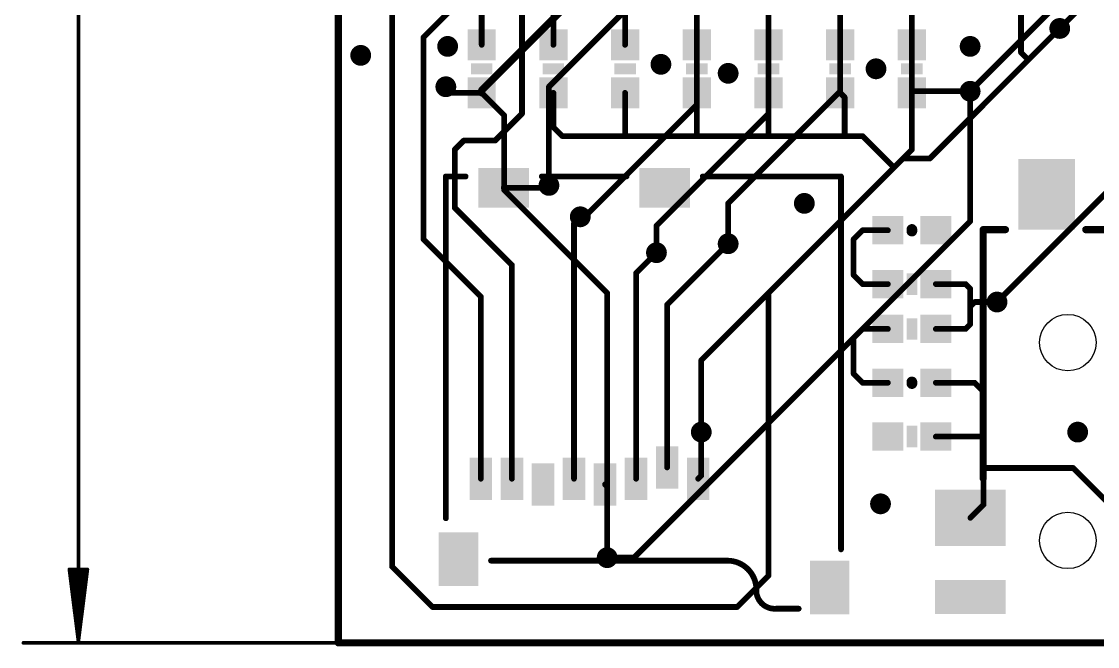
# Model space of a CAD drawing. Extents: x -11.6 to 46, y -5.8 to 74.7.
# Drawn here: x -11.22 to 26.9, y -0.13 to 21.99 of the extents above; entities that cross this region are included whole.
import ezdxf

# ---------------------------------------------------------------- set-up
doc = ezdxf.new("R2010")
doc.units = 0
for name, color, linetype in [('1', 12, 'CONTINUOUS'), ('16', 132, 'CONTINUOUS'), ('18', 110, 'CONTINUOUS'), ('20', 53, 'CONTINUOUS'), ('21', 41, 'CONTINUOUS'), ('47', 253, 'CONTINUOUS')]:
    doc.layers.add(name, color=color, linetype=linetype)

# ---------------------------------------------------------------- blocks, each defined once
blk = doc.blocks.new('RECT')
blk.add_solid([(-0.5, -0.5), (0.5, -0.5), (-0.5, 0.5), (0.5, 0.5)])
blk = doc.blocks.new('ROUNDV')
at = {"const_width": 0.5}
blk.add_lwpolyline([(0, -0.25, 1), (0, 0.25, 1), (0, -0.25)], format="xyb", dxfattribs=at)

msp = doc.modelspace()

# ---------------------------------------------------------------- linework, layer by layer
at = {"layer": '1'}
for points, const_width in [([(0, 0), (0, 63.5)], 0.254), ([(6.5088, 18.7325), (6.5088, 22.86)], 0.2032), ([(12.7, 22.86), (12.7, 21.17)], 0.2032), ([(24.1863, 22.86), (24.1863, 20.8987)], 0.2032), ([(1.905, 22.7013), (1.905, 2.6987)], 0.2032), ([(3.0163, 21.4313), (4.1275, 22.5425)], 0.2032), ([(5.08, 22.225), (5.08, 21.17)], 0.2032), ([(7.62, 22.3838), (7.62, 21.17)], 0.2032), ([(10.16, 22.3838), (10.16, 21.17)], 0.2032), ([(15.24, 22.225), (15.24, 21.17)], 0.2032), ([(17.78, 22.225), (17.78, 21.17)], 0.2032), ([(20.32, 21.17), (20.32, 22.3838)], 0.2032), ([(24.4475, 20.6375), (25.5587, 21.7488)], 0.2032), ([(3.0163, 14.2875), (3.0163, 21.4313)], 0.2032), ([(24.1863, 20.8987), (24.4475, 20.6375)], 0.2032), ([(20.955, 17.145), (24.4475, 20.6375)], 0.2032), ([(4.025, 19.47), (3.81, 19.685)], 0.2032), ([(5.08, 19.47), (4.025, 19.47)], 0.2032), ([(7.62, 19.47), (7.62, 18.2563)], 0.2032), ([(10.16, 19.47), (10.16, 17.9388)], 0.2032), ([(12.7, 19.47), (12.7, 17.9388)], 0.2032), ([(15.24, 19.47), (15.24, 17.9388)], 0.2032), ([(17.9388, 19.3113), (17.78, 19.47)], 0.2032), ([(22.3838, 19.5263), (20.32, 19.5263)], 0.2032), ([(20.32, 19.5263), (20.32, 19.47)], 0.2032), ([(17.9388, 19.3113), (17.9388, 17.9388)], 0.2032), ([(5.5563, 17.78), (6.5088, 18.7325)], 0.2032), ([(7.62, 18.2563), (7.9375, 17.9388)], 0.2032), ([(7.9375, 17.9388), (10.16, 17.9388)], 0.2032), ([(10.16, 17.9388), (12.7, 17.9388)], 0.2032), ([(12.7, 17.9388), (15.24, 17.9388)], 0.2032), ([(15.24, 17.9388), (17.9388, 17.9388)], 0.2032), ([(17.9388, 17.9388), (18.5738, 17.9388)], 0.2032), ([(18.5738, 17.9388), (19.685, 16.8275)], 0.2032), ([(4.1275, 17.4625), (4.445, 17.78)], 0.2032), ([(4.1275, 15.3988), (4.1275, 17.4625)], 0.2032), ([(4.445, 17.78), (5.5563, 17.78)], 0.2032), ([(19.685, 16.8275), (20.0025, 17.145)], 0.2032), ([(20.0025, 17.145), (20.955, 17.145)], 0.2032), ([(15.24, 12.3825), (19.685, 16.8275)], 0.2032), ([(5.86, 16.11), (7.3788, 16.11)], 0.2032), ([(7.3788, 16.11), (7.4613, 16.1925)], 0.2032), ([(6.15, 13.3763), (4.1275, 15.3988)], 0.2032), ([(8.35, 14.8588), (8.5725, 15.0813)], 0.2032), ([(8.35, 5.81), (8.35, 14.8588)], 0.2032), ([(18.2563, 14.2875), (18.5738, 14.605)], 0.2032), ([(18.5738, 14.605), (19.47, 14.605)], 0.2032), ([(5.05, 12.2538), (3.0163, 14.2875)], 0.2032), ([(11.65, 11.9675), (13.8113, 14.1288)], 0.2032), ([(18.2563, 13.0175), (18.2563, 14.2875)], 0.2032), ([(10.55, 13.09), (11.2713, 13.8113)], 0.2032), ([(6.15, 5.81), (6.15, 13.3763)], 0.2032), ([(10.55, 5.81), (10.55, 13.09)], 0.2032), ([(18.5738, 12.7), (18.2563, 13.0175)], 0.2032), ([(19.47, 12.7), (18.5738, 12.7)], 0.2032), ([(22.225, 12.7), (21.17, 12.7)], 0.2032), ([(22.3838, 12.5412), (22.225, 12.7)], 0.2032), ([(22.3838, 11.9063), (22.3838, 12.5412)], 0.2032), ([(5.05, 5.81), (5.05, 12.2538)], 0.2032), ([(15.24, 2.3813), (15.24, 12.3825)], 0.2032), ([(11.65, 6.21), (11.65, 11.9675)], 0.2032), ([(22.5425, 12.065), (22.3838, 11.9063)], 0.2032), ([(22.3838, 11.2713), (22.3838, 11.9063)], 0.2032), ([(23.3362, 12.065), (22.5425, 12.065)], 0.2032), ([(18.2563, 10.795), (18.5738, 11.1125)], 0.2032), ([(18.5738, 11.1125), (19.47, 11.1125)], 0.2032), ([(21.17, 11.1125), (22.225, 11.1125)], 0.2032), ([(22.225, 11.1125), (22.3838, 11.2713)], 0.2032), ([(18.2563, 9.525), (18.2563, 10.795)], 0.2032), ([(18.5738, 9.2075), (18.2563, 9.525)], 0.2032), ([(19.47, 9.2075), (18.5738, 9.2075)], 0.2032), ([(21.17, 9.2075), (22.5425, 9.2075)], 0.2032), ([(22.5425, 9.2075), (22.86, 8.89)], 0.2032), ([(22.86, 8.89), (22.86, 7.3025)], 0.2032), ([(12.8588, 7.4613), (12.8588, 5.9188)], 0.2032), ([(21.17, 7.3025), (22.86, 7.3025)], 0.2032), ([(22.86, 7.3025), (22.86, 6.1913)], 0.2032), ([(22.86, 6.1913), (22.86, 4.8925)], 0.2032), ([(26.035, 6.1913), (22.86, 6.1913)], 0.2032), ([(28.2575, 3.9688), (26.035, 6.1913)], 0.2032), ([(12.8588, 5.9188), (12.75, 5.81)], 0.2032), ([(9.525, 5.535), (9.45, 5.61)], 0.2032), ([(9.525, 3.0163), (9.525, 5.535)], 0.2032), ([(22.86, 4.8925), (22.3945, 4.427)], 0.2032), ([(1.905, 2.6987), (3.3338, 1.27)], 0.2032), ([(14.1288, 1.27), (15.24, 2.3813)], 0.2032), ([(3.3338, 1.27), (14.1288, 1.27)], 0.2032), ([(38.1, 0), (0, 0)], 0.254)]:
    msp.add_lwpolyline(points, dxfattribs=dict(at, const_width=const_width))
for points, const_width in [([(25.5947, 21.7128, 1), (25.5228, 21.7847)], 0.1016), ([(2.9803, 21.4672, 1), (3.0522, 21.3953)], 0.1016), ([(3.0671, 21.4313, 1), (2.9655, 21.4313)], 0.1016), ([(5.0292, 21.17, 1), (5.1308, 21.17)], 0.1016), ([(7.5692, 21.17, 1), (7.6708, 21.17)], 0.1016), ([(10.1092, 21.17, 1), (10.2108, 21.17)], 0.1016), ([(12.6492, 21.17, 1), (12.7508, 21.17)], 0.1016), ([(15.1892, 21.17, 1), (15.2908, 21.17)], 0.1016), ([(17.7292, 21.17, 1), (17.8308, 21.17)], 0.1016), ([(20.2692, 21.17, 1), (20.3708, 21.17)], 0.1016), ([(24.2222, 20.9347, 1), (24.1503, 20.8628)], 0.1016), ([(24.1355, 20.8987, 1), (24.237, 20.8987)], 0.1016), ([(24.4116, 20.6734, 1), (24.4834, 20.6016)], 0.1016), ([(24.4834, 20.6016, 1), (24.4116, 20.6734)], 0.1016), ([(24.4116, 20.6016, 1), (24.4834, 20.6734)], 0.1016), ([(3.8459, 19.7209, 1), (3.7741, 19.6491)], 0.1016), ([(4.025, 19.5208, 1), (4.025, 19.4192)], 0.1016), ([(3.9891, 19.4341, 1), (4.0609, 19.5059)], 0.1016), ([(5.08, 19.4192, 1), (5.08, 19.5208)], 0.1016), ([(7.6708, 19.47, 1), (7.5692, 19.47)], 0.1016), ([(10.2108, 19.47, 1), (10.1092, 19.47)], 0.1016), ([(12.7508, 19.47, 1), (12.6492, 19.47)], 0.1016), ([(15.2908, 19.47, 1), (15.1892, 19.47)], 0.1016), ([(17.8159, 19.5059, 1), (17.7441, 19.4341)], 0.1016), ([(20.3708, 19.5263, 1), (20.2692, 19.5263)], 0.1016), ([(20.2692, 19.47, 1), (20.3708, 19.47)], 0.1016), ([(20.32, 19.577, 1), (20.32, 19.4755)], 0.1016), ([(22.3838, 19.4755, 1), (22.3838, 19.577)], 0.1016), ([(17.9896, 19.3113, 1), (17.888, 19.3113)], 0.1016), ([(17.9028, 19.2753, 1), (17.9747, 19.3472)], 0.1016), ([(6.458, 18.7325, 1), (6.5595, 18.7325)], 0.1016), ([(6.5447, 18.6966, 1), (6.4728, 18.7684)], 0.1016), ([(7.6559, 18.2922, 1), (7.5841, 18.2203)], 0.1016), ([(7.5692, 18.2563, 1), (7.6708, 18.2563)], 0.1016), ([(7.9375, 17.9896, 1), (7.9375, 17.888)], 0.1016), ([(7.9016, 17.9028, 1), (7.9734, 17.9747)], 0.1016), ([(10.16, 17.9896, 1), (10.16, 17.888)], 0.1016), ([(10.1092, 17.9388, 1), (10.2108, 17.9388)], 0.1016), ([(10.16, 17.888, 1), (10.16, 17.9896)], 0.1016), ([(12.7, 17.9896, 1), (12.7, 17.888)], 0.1016), ([(12.6492, 17.9388, 1), (12.7508, 17.9388)], 0.1016), ([(12.7, 17.888, 1), (12.7, 17.9896)], 0.1016), ([(15.24, 17.9896, 1), (15.24, 17.888)], 0.1016), ([(15.1892, 17.9388, 1), (15.2908, 17.9388)], 0.1016), ([(15.24, 17.888, 1), (15.24, 17.9896)], 0.1016), ([(17.9388, 17.9896, 1), (17.9388, 17.888)], 0.1016), ([(17.888, 17.9388, 1), (17.9896, 17.9388)], 0.1016), ([(17.9388, 17.888, 1), (17.9388, 17.9896)], 0.1016), ([(18.6097, 17.9747, 1), (18.5378, 17.9028)], 0.1016), ([(18.5738, 17.888, 1), (18.5738, 17.9896)], 0.1016), ([(4.1783, 17.4625, 1), (4.0767, 17.4625)], 0.1016), ([(4.0916, 17.4984, 1), (4.1634, 17.4266)], 0.1016), ([(4.445, 17.8308, 1), (4.445, 17.7292)], 0.1016), ([(4.4809, 17.7441, 1), (4.4091, 17.8159)], 0.1016), ([(5.5203, 17.8159, 1), (5.5922, 17.7441)], 0.1016), ([(5.5563, 17.7292, 1), (5.5563, 17.8308)], 0.1016), ([(20.0025, 17.1958, 1), (20.0025, 17.0942)], 0.1016), ([(20.0384, 17.1091, 1), (19.9666, 17.1809)], 0.1016), ([(20.9191, 17.1809, 1), (20.9909, 17.1091)], 0.1016), ([(20.955, 17.0942, 1), (20.955, 17.1958)], 0.1016), ([(19.6491, 16.8634, 1), (19.7209, 16.7916)], 0.1016), ([(19.7209, 16.7916, 1), (19.6491, 16.8634)], 0.1016), ([(19.6491, 16.7916, 1), (19.7209, 16.8634)], 0.1016), ([(5.86, 16.1608, 1), (5.86, 16.0592)], 0.1016), ([(7.3428, 16.1459, 1), (7.4147, 16.0741)], 0.1016), ([(7.3788, 16.0592, 1), (7.3788, 16.1608)], 0.1016), ([(7.4972, 16.1566, 1), (7.4253, 16.2284)], 0.1016), ([(4.1634, 15.4347, 1), (4.0916, 15.3628)], 0.1016), ([(4.0767, 15.3988, 1), (4.1783, 15.3988)], 0.1016), ([(8.4008, 14.8588, 1), (8.2992, 14.8588)], 0.1016), ([(8.3141, 14.8947, 1), (8.3859, 14.8228)], 0.1016), ([(8.6084, 15.0453, 1), (8.5366, 15.1172)], 0.1016), ([(18.5738, 14.6558, 1), (18.5738, 14.5542)], 0.1016), ([(18.6097, 14.5691, 1), (18.5378, 14.6409)], 0.1016), ([(19.47, 14.5542, 1), (19.47, 14.6558)], 0.1016), ([(3.0522, 14.3234, 1), (2.9803, 14.2516)], 0.1016), ([(2.9655, 14.2875, 1), (3.0671, 14.2875)], 0.1016), ([(13.8472, 14.0928, 1), (13.7753, 14.1647)], 0.1016), ([(18.2203, 14.3234, 1), (18.2922, 14.2516)], 0.1016), ([(18.3071, 14.2875, 1), (18.2055, 14.2875)], 0.1016), ([(11.3072, 13.7753, 1), (11.2353, 13.8472)], 0.1016), ([(6.2008, 13.3763, 1), (6.0992, 13.3763)], 0.1016), ([(6.1141, 13.3403, 1), (6.1859, 13.4122)], 0.1016), ([(10.6008, 13.09, 1), (10.4992, 13.09)], 0.1016), ([(10.5141, 13.1259, 1), (10.5859, 13.0541)], 0.1016), ([(18.2922, 13.0534, 1), (18.2203, 12.9816)], 0.1016), ([(18.2055, 13.0175, 1), (18.3071, 13.0175)], 0.1016), ([(18.5738, 12.7508, 1), (18.5738, 12.6492)], 0.1016), ([(18.5378, 12.6641, 1), (18.6097, 12.7359)], 0.1016), ([(19.47, 12.6492, 1), (19.47, 12.7508)], 0.1016), ([(21.17, 12.7508, 1), (21.17, 12.6492)], 0.1016), ([(22.2609, 12.7359, 1), (22.1891, 12.6641)], 0.1016), ([(22.225, 12.6492, 1), (22.225, 12.7508)], 0.1016), ([(22.4346, 12.5412, 1), (22.333, 12.5412)], 0.1016), ([(22.3478, 12.5053, 1), (22.4197, 12.5772)], 0.1016), ([(5.1008, 12.2538, 1), (4.9992, 12.2538)], 0.1016), ([(5.0141, 12.2178, 1), (5.0859, 12.2897)], 0.1016), ([(15.2908, 12.3825, 1), (15.1892, 12.3825)], 0.1016), ([(15.2041, 12.4184, 1), (15.2759, 12.3466)], 0.1016), ([(11.7008, 11.9675, 1), (11.5992, 11.9675)], 0.1016), ([(11.6141, 12.0034, 1), (11.6859, 11.9316)], 0.1016), ([(22.3478, 11.9422, 1), (22.4197, 11.8703)], 0.1016), ([(22.4346, 11.9063, 1), (22.333, 11.9063)], 0.1016), ([(22.333, 11.9063, 1), (22.4346, 11.9063)], 0.1016), ([(22.5425, 12.1158, 1), (22.5425, 12.0142)], 0.1016), ([(22.5784, 12.0291, 1), (22.5066, 12.1009)], 0.1016), ([(23.3362, 12.0142, 1), (23.3362, 12.1158)], 0.1016), ([(18.5738, 11.1633, 1), (18.5738, 11.0617)], 0.1016), ([(18.6097, 11.0766, 1), (18.5378, 11.1484)], 0.1016), ([(19.47, 11.0617, 1), (19.47, 11.1633)], 0.1016), ([(21.17, 11.1633, 1), (21.17, 11.0617)], 0.1016), ([(22.1891, 11.1484, 1), (22.2609, 11.0766)], 0.1016), ([(22.225, 11.0617, 1), (22.225, 11.1633)], 0.1016), ([(22.333, 11.2713, 1), (22.4346, 11.2713)], 0.1016), ([(22.4197, 11.2353, 1), (22.3478, 11.3072)], 0.1016), ([(18.2203, 10.8309, 1), (18.2922, 10.7591)], 0.1016), ([(18.3071, 10.795, 1), (18.2055, 10.795)], 0.1016), ([(18.2922, 9.5609, 1), (18.2203, 9.4891)], 0.1016), ([(18.2055, 9.525, 1), (18.3071, 9.525)], 0.1016), ([(18.5738, 9.2583, 1), (18.5738, 9.1567)], 0.1016), ([(18.5378, 9.1716, 1), (18.6097, 9.2434)], 0.1016), ([(19.47, 9.1567, 1), (19.47, 9.2583)], 0.1016), ([(21.17, 9.2583, 1), (21.17, 9.1567)], 0.1016), ([(22.5784, 9.2434, 1), (22.5066, 9.1716)], 0.1016), ([(22.5425, 9.1567, 1), (22.5425, 9.2583)], 0.1016), ([(22.9108, 8.89, 1), (22.8092, 8.89)], 0.1016), ([(22.8241, 8.8541, 1), (22.8959, 8.9259)], 0.1016), ([(12.9096, 7.4613, 1), (12.8079, 7.4613)], 0.1016), ([(21.17, 7.3533, 1), (21.17, 7.2517)], 0.1016), ([(22.9108, 7.3025, 1), (22.8092, 7.3025)], 0.1016), ([(22.8092, 7.3025, 1), (22.9108, 7.3025)], 0.1016), ([(22.86, 7.2517, 1), (22.86, 7.3533)], 0.1016), ([(11.5992, 6.21, 1), (11.7008, 6.21)], 0.1016), ([(22.9108, 6.1913, 1), (22.8092, 6.1913)], 0.1016), ([(22.86, 6.242, 1), (22.86, 6.1405)], 0.1016), ([(22.8092, 6.1913, 1), (22.9108, 6.1913)], 0.1016), ([(26.0709, 6.2272, 1), (25.9991, 6.1553)], 0.1016), ([(26.035, 6.1405, 1), (26.035, 6.242)], 0.1016), ([(4.9992, 5.81, 1), (5.1008, 5.81)], 0.1016), ([(6.0992, 5.81, 1), (6.2008, 5.81)], 0.1016), ([(8.2992, 5.81, 1), (8.4008, 5.81)], 0.1016), ([(10.4992, 5.81, 1), (10.6008, 5.81)], 0.1016), ([(12.7141, 5.8459, 1), (12.7859, 5.7741)], 0.1016), ([(12.8079, 5.9188, 1), (12.9096, 5.9188)], 0.1016), ([(12.8947, 5.8828, 1), (12.8228, 5.9547)], 0.1016), ([(9.4859, 5.6459, 1), (9.4141, 5.5741)], 0.1016), ([(9.5758, 5.535, 1), (9.4742, 5.535)], 0.1016), ([(9.4891, 5.4991, 1), (9.5609, 5.5709)], 0.1016), ([(22.8959, 4.8566, 1), (22.8241, 4.9284)], 0.1016), ([(22.8092, 4.8925, 1), (22.9108, 4.8925)], 0.1016), ([(22.3586, 4.4629, 1), (22.4304, 4.3911)], 0.1016), ([(9.4742, 3.0163, 1), (9.5758, 3.0163)], 0.1016), ([(1.9409, 2.7347, 1), (1.8691, 2.6628)], 0.1016), ([(1.8542, 2.6987, 1), (1.9558, 2.6987)], 0.1016), ([(15.1892, 2.3813, 1), (15.2908, 2.3813)], 0.1016), ([(15.2759, 2.3453, 1), (15.2041, 2.4172)], 0.1016), ([(3.3338, 1.3208, 1), (3.3338, 1.2192)], 0.1016), ([(3.2978, 1.2341, 1), (3.3697, 1.3059)], 0.1016), ([(14.0928, 1.3059, 1), (14.1647, 1.2341)], 0.1016), ([(14.1288, 1.2192, 1), (14.1288, 1.3208)], 0.1016), ([(0, 0.0635, 1), (0, -0.0635)], 0.127), ([(-0.0635, 0, 1), (0.0635, 0)], 0.127)]:
    msp.add_lwpolyline(points, format="xyb", dxfattribs=dict(at, const_width=const_width))
at = {"layer": '16'}
for points, const_width in [([(0, 0), (0, 63.5)], 0.254), ([(26.035, 23.1775), (22.3838, 19.5263)], 0.2032), ([(12.7, 19.05), (12.7, 22.86)], 0.2032), ([(5.08, 19.558), (8.128, 22.606)], 0.254), ([(26.5113, 22.7013), (25.5587, 21.7488)], 0.2032), ([(7.4613, 19.685), (10.16, 22.3838)], 0.2032), ([(15.24, 18.7325), (15.24, 22.3637)], 0.2032), ([(17.78, 19.5263), (17.78, 22.3838)], 0.2032), ([(20.32, 22.3838), (20.32, 17.4625)], 0.2032), ([(4.025, 19.47), (3.81, 19.685)], 0.2032), ([(5.08, 19.47), (4.025, 19.47)], 0.2032), ([(5.08, 19.558), (5.08, 19.47)], 0.254), ([(5.8738, 18.6762), (5.08, 19.47)], 0.2032), ([(7.4613, 16.1925), (7.4613, 19.685)], 0.2032), ([(13.8113, 15.5575), (17.78, 19.5263)], 0.2032), ([(22.3838, 14.9225), (22.3838, 19.5263)], 0.2032), ([(8.89, 15.24), (12.7, 19.05)], 0.2032), ([(5.8738, 16.0338), (5.8738, 18.6762)], 0.2032), ([(11.2713, 14.7637), (15.24, 18.7325)], 0.2032), ([(20.32, 17.4625), (12.8588, 10.0013)], 0.2032), ([(28.4163, 17.145), (23.3362, 12.065)], 0.2032), ([(9.525, 12.3825), (5.8738, 16.0338)], 0.2032), ([(13.8113, 14.1288), (13.8113, 15.5575)], 0.2032), ([(8.5725, 15.0813), (8.5725, 15.24)], 0.2032), ([(8.5725, 15.24), (8.89, 15.24)], 0.2032), ([(10.4775, 3.0163), (22.3838, 14.9225)], 0.2032), ([(11.2713, 13.8113), (11.2713, 14.7637)], 0.2032), ([(9.525, 12.3825), (9.525, 3.0163)], 0.2032), ([(12.8588, 10.0013), (12.8588, 7.4613)], 0.2032), ([(9.525, 3.0163), (10.4775, 3.0163)], 0.2032), ([(38.1, 0), (0, 0)], 0.254)]:
    msp.add_lwpolyline(points, dxfattribs=dict(at, const_width=const_width))
for points, const_width in [([(25.5228, 21.7847, 1), (25.5947, 21.7128)], 0.1016), ([(3.8459, 19.7209, 1), (3.7741, 19.6491)], 0.1016), ([(4.025, 19.5208, 1), (4.025, 19.4192)], 0.1016), ([(3.9891, 19.4341, 1), (4.0609, 19.5059)], 0.1016), ([(5.1435, 19.558, 1), (5.0165, 19.558)], 0.127), ([(5.0351, 19.6029, 1), (5.1249, 19.5131)], 0.127), ([(5.0165, 19.47, 1), (5.1435, 19.47)], 0.127), ([(5.1159, 19.5059, 1), (5.0441, 19.4341)], 0.1016), ([(5.08, 19.4192, 1), (5.08, 19.5208)], 0.1016), ([(7.4253, 19.7209, 1), (7.4972, 19.6491)], 0.1016), ([(7.5121, 19.685, 1), (7.4105, 19.685)], 0.1016), ([(17.7292, 19.5263, 1), (17.8308, 19.5263)], 0.1016), ([(17.8159, 19.4903, 1), (17.7441, 19.5622)], 0.1016), ([(22.3478, 19.5622, 1), (22.4197, 19.4903)], 0.1016), ([(22.4346, 19.5263, 1), (22.333, 19.5263)], 0.1016), ([(12.6492, 19.05, 1), (12.7508, 19.05)], 0.1016), ([(12.7359, 19.0141, 1), (12.6641, 19.0859)], 0.1016), ([(5.9245, 18.6762, 1), (5.823, 18.6762)], 0.1016), ([(5.8378, 18.6403, 1), (5.9097, 18.7122)], 0.1016), ([(15.1892, 18.7325, 1), (15.2908, 18.7325)], 0.1016), ([(15.2759, 18.6966, 1), (15.2041, 18.7684)], 0.1016), ([(20.3559, 17.4266, 1), (20.2841, 17.4984)], 0.1016), ([(20.2692, 17.4625, 1), (20.3708, 17.4625)], 0.1016), ([(5.9097, 16.0697, 1), (5.8378, 15.9978)], 0.1016), ([(5.823, 16.0338, 1), (5.9245, 16.0338)], 0.1016), ([(7.4105, 16.1925, 1), (7.5121, 16.1925)], 0.1016), ([(13.7753, 15.5934, 1), (13.8472, 15.5216)], 0.1016), ([(13.8621, 15.5575, 1), (13.7605, 15.5575)], 0.1016), ([(8.6233, 15.24, 1), (8.5217, 15.24)], 0.1016), ([(8.5725, 15.2908, 1), (8.5725, 15.1892)], 0.1016), ([(8.8541, 15.2759, 1), (8.9259, 15.2041)], 0.1016), ([(8.89, 15.1892, 1), (8.89, 15.2908)], 0.1016), ([(8.5217, 15.0813, 1), (8.6233, 15.0813)], 0.1016), ([(22.333, 14.9225, 1), (22.4346, 14.9225)], 0.1016), ([(22.4197, 14.8866, 1), (22.3478, 14.9584)], 0.1016), ([(11.3221, 14.7637, 1), (11.2204, 14.7637)], 0.1016), ([(11.2353, 14.7997, 1), (11.3072, 14.7278)], 0.1016), ([(13.7605, 14.1288, 1), (13.8621, 14.1288)], 0.1016), ([(11.2204, 13.8113, 1), (11.3221, 13.8113)], 0.1016), ([(9.5758, 12.3825, 1), (9.4742, 12.3825)], 0.1016), ([(9.4891, 12.3466, 1), (9.5609, 12.4184)], 0.1016), ([(23.3003, 12.1009, 1), (23.3722, 12.0291)], 0.1016), ([(12.9096, 10.0013, 1), (12.8079, 10.0013)], 0.1016), ([(12.8228, 10.0372, 1), (12.8947, 9.9653)], 0.1016), ([(12.8079, 7.4613, 1), (12.9096, 7.4613)], 0.1016), ([(9.525, 3.0671, 1), (9.525, 2.9655)], 0.1016), ([(9.4742, 3.0163, 1), (9.5758, 3.0163)], 0.1016), ([(10.4416, 3.0522, 1), (10.5134, 2.9803)], 0.1016), ([(10.4775, 2.9655, 1), (10.4775, 3.0671)], 0.1016), ([(0, 0.0635, 1), (0, -0.0635)], 0.127), ([(-0.0635, 0, 1), (0.0635, 0)], 0.127)]:
    msp.add_lwpolyline(points, format="xyb", dxfattribs=dict(at, const_width=const_width))
at = {"layer": '20', "const_width": 0.2032}
for points in [[(0, 63.5), (0, 0)], [(0, 0), (38.1, 0)]]:
    msp.add_lwpolyline(points, dxfattribs=at)
at = {"layer": '20', "const_width": 0.1016}
for points in [[(0, 0.0508, 1), (0, -0.0508)], [(-0.0508, 0, 1), (0.0508, 0)]]:
    msp.add_lwpolyline(points, format="xyb", dxfattribs=at)
at = {"layer": '20'}
for centre in [(25.8445, 10.627), (25.8445, 3.627)]:
    msp.add_circle(centre, 1, dxfattribs=at)
at = {"layer": '21'}
for points, const_width in [([(3.81, 4.41), (3.81, 16.51)], 0.2032), ([(3.81, 16.51), (4.51, 16.51)], 0.2032), ([(7.21, 16.51), (10.21, 16.51)], 0.2032), ([(17.81, 16.51), (12.91, 16.51)], 0.2032), ([(17.81, 16.51), (17.81, 3.31)], 0.2032), ([(20.32, 14.6329), (20.32, 14.5771)], 0.381), ([(23.6347, 14.627), (22.8445, 14.627)], 0.254), ([(22.8445, 14.627), (22.8445, 5.827)], 0.254), ([(26.4795, 14.627), (28.8445, 14.627)], 0.254), ([(20.32, 9.2354), (20.32, 9.1796)], 0.381), ([(13.81, 2.91), (5.41, 2.91)], 0.2032), ([(15.51, 1.21), (16.31, 1.21)], 0.2032)]:
    msp.add_lwpolyline(points, dxfattribs=dict(at, const_width=const_width))
for points, const_width in [([(3.8608, 16.51, 1), (3.7592, 16.51)], 0.1016), ([(3.81, 16.5608, 1), (3.81, 16.4592)], 0.1016), ([(4.51, 16.4592, 1), (4.51, 16.5608)], 0.1016), ([(7.21, 16.5608, 1), (7.21, 16.4592)], 0.1016), ([(10.21, 16.4592, 1), (10.21, 16.5608)], 0.1016), ([(12.91, 16.5608, 1), (12.91, 16.4592)], 0.1016), ([(17.8608, 16.51, 1), (17.7592, 16.51)], 0.1016), ([(17.81, 16.4592, 1), (17.81, 16.5608)], 0.1016), ([(20.4153, 14.6329, 1), (20.2248, 14.6329)], 0.1905), ([(20.2248, 14.5771, 1), (20.4153, 14.5771)], 0.1905), ([(22.8445, 14.6905, 1), (22.8445, 14.5635)], 0.127), ([(22.908, 14.627, 1), (22.781, 14.627)], 0.127), ([(23.6347, 14.5635, 1), (23.6347, 14.6905)], 0.127), ([(26.4795, 14.6905, 1), (26.4795, 14.5635)], 0.127), ([(20.4153, 9.2354, 1), (20.2248, 9.2354)], 0.1905), ([(20.2248, 9.1796, 1), (20.4153, 9.1796)], 0.1905), ([(22.781, 5.827, 1), (22.908, 5.827)], 0.127), ([(3.7592, 4.41, 1), (3.8608, 4.41)], 0.1016), ([(17.7592, 3.31, 1), (17.8608, 3.31)], 0.1016), ([(5.41, 2.9608, 1), (5.41, 2.8592)], 0.1016), ([(14.81, 1.91, 0.4), (13.81, 2.91)], 0.2032), ([(13.8112, 2.9608, 1), (13.8088, 2.8592)], 0.1016), ([(13.81, 2.8592, 1), (13.81, 2.9608)], 0.1016), ([(14.81, 1.91, 0.4599), (15.51, 1.21)], 0.2032), ([(14.7592, 1.9088, 1), (14.8608, 1.9112)], 0.1016), ([(14.8607, 1.9061, 1), (14.7593, 1.9139)], 0.1016), ([(15.51, 1.2608, 1), (15.51, 1.1592)], 0.1016), ([(15.5139, 1.1593, 1), (15.5061, 1.2607)], 0.1016), ([(16.31, 1.1592, 1), (16.31, 1.2608)], 0.1016)]:
    msp.add_lwpolyline(points, format="xyb", dxfattribs=dict(at, const_width=const_width))
at = {"layer": '47', "const_width": 0.13}
for points in [[(-9.2075, 0.065), (-9.2075, 63.435)], [(-9.2075, 0.065), (-9.5267, 2.6)], [(-9.5267, 2.6), (-8.8883, 2.6)], [(-9.2075, 0.065), (-9.4675, 2.6)], [(-9.2075, 0.065), (-9.3375, 2.6)], [(-8.8883, 2.6), (-9.2075, 0.065)], [(-9.0775, 2.6), (-9.2075, 0.065)], [(-8.9475, 2.6), (-9.2075, 0.065)], [(0, 0), (-11.1575, 0)]]:
    msp.add_lwpolyline(points, dxfattribs=at)
at = {"layer": '47', "const_width": 0.065}
for points in [[(-9.4945, 2.6041, 1), (-9.559, 2.5959)], [(-9.5267, 2.6325, 1), (-9.5267, 2.5675)], [(-9.4352, 2.6033, 1), (-9.4998, 2.5967)], [(-9.305, 2.6017, 1), (-9.37, 2.5983)], [(-9.045, 2.5983, 1), (-9.11, 2.6017)], [(-8.9152, 2.5967, 1), (-8.9798, 2.6033)], [(-8.856, 2.5959, 1), (-8.9205, 2.6041)], [(-8.8883, 2.5675, 1), (-8.8883, 2.6325)], [(-11.1575, 0.0325, 1), (-11.1575, -0.0325)], [(-9.2397, 0.0691, 1), (-9.1753, 0.0609)], [(-9.2398, 0.0683, 1), (-9.1752, 0.0617)], [(-9.24, 0.0633, 1), (-9.175, 0.0667)], [(-9.24, 0.0667, 1), (-9.175, 0.0633)], [(-9.24, 0.065, 1), (-9.175, 0.065)], [(-9.2398, 0.0617, 1), (-9.1752, 0.0683)], [(-9.2397, 0.0609, 1), (-9.1753, 0.0691)], [(0, -0.0325, 1), (0, 0.0325)]]:
    msp.add_lwpolyline(points, format="xyb", dxfattribs=at)

# ---------------------------------------------------------------- block references
at = {"layer": '1', "xscale": 1.1}
for p, rotation in [((5.08, 21.17), 90), ((7.62, 21.17), 270), ((10.16, 21.17), 270), ((12.7, 21.17), 270), ((15.24, 21.17), 270), ((17.78, 21.17), 270), ((20.32, 21.17), 90), ((5.08, 19.47), 90), ((7.62, 19.47), 270), ((10.16, 19.47), 270), ((12.7, 19.47), 270), ((15.24, 19.47), 270), ((17.78, 19.47), 270), ((20.32, 19.47), 90)]:
    msp.add_blockref('RECT', p, dxfattribs=dict(at, rotation=rotation))
at = {"layer": '1'}
for p, xscale, yscale, rotation in [((5.86, 16.11), 1.8, 1.4, 180), ((11.56, 16.11), 1.8, 1.4, 180), ((25.0945, 15.877), 2, 2.5, 180), ((11.65, 6.21), 0.8, 1.5, 180), ((5.05, 5.81), 0.8, 1.5, 180), ((6.15, 5.81), 0.8, 1.5, 180), ((8.35, 5.81), 0.8, 1.5, 180), ((10.55, 5.81), 0.8, 1.5, 180), ((12.75, 5.81), 0.8, 1.5, 180), ((7.25, 5.61), 0.8, 1.5, 180), ((9.45, 5.61), 0.8, 1.5, 180), ((22.3945, 4.427), 2, 2.5, 90), ((4.26, 2.96), 1.4, 1.9, 180), ((17.41, 1.96), 1.4, 1.9, 180), ((22.3945, 1.627), 1.2, 2.5, 270)]:
    msp.add_blockref('RECT', p, dxfattribs=dict(at, xscale=xscale, yscale=yscale, rotation=rotation))
at = {"layer": '1', "xscale": 1.1}
for p in [(19.47, 14.605), (21.17, 14.605), (19.47, 12.7), (21.17, 12.7), (19.47, 11.1125), (21.17, 11.1125), (19.47, 9.2075), (21.17, 9.2075), (19.47, 7.3025), (21.17, 7.3025)]:
    msp.add_blockref('RECT', p, dxfattribs=at)
at = {"layer": '18', "xscale": 0.7366, "yscale": 0.7366}
for p in [(25.5587, 21.7488), (25.5587, 21.7488), (3.8735, 21.1137), (3.8735, 21.1137), (22.3838, 21.1137), (22.3838, 21.1137), (0.7938, 20.7963), (0.7938, 20.7963), (11.43, 20.4788), (11.43, 20.4788), (19.05, 20.32), (19.05, 20.32), (13.8113, 20.1613), (13.8113, 20.1613), (3.81, 19.685), (3.81, 19.685), (22.3838, 19.5263), (22.3838, 19.5263), (7.4613, 16.1925), (7.4613, 16.1925), (16.51, 15.5575), (16.51, 15.5575), (8.5725, 15.0813), (8.5725, 15.0813), (13.8113, 14.1288), (13.8113, 14.1288), (11.2713, 13.8113), (11.2713, 13.8113), (23.3362, 12.065), (23.3362, 12.065), (12.8588, 7.4613), (12.8588, 7.4613), (26.1938, 7.4613), (26.1938, 7.4613), (19.2088, 4.9213), (19.2088, 4.9213), (9.525, 3.0163), (9.525, 3.0163)]:
    msp.add_blockref('ROUNDV', p, dxfattribs=at)
at = {"layer": '21', "xscale": 0.381, "yscale": 0.762}
for p, rotation in [((5.08, 20.32), 90), ((7.62, 20.32), 270), ((10.16, 20.32), 270), ((12.7, 20.32), 270), ((15.24, 20.32), 270), ((17.78, 20.32), 270), ((20.32, 20.32), 90)]:
    msp.add_blockref('RECT', p, dxfattribs=dict(at, rotation=rotation))
for p in [(20.32, 12.7), (20.32, 11.1125), (20.32, 7.3025)]:
    msp.add_blockref('RECT', p, dxfattribs=at)

doc.saveas('drawing.dxf')
